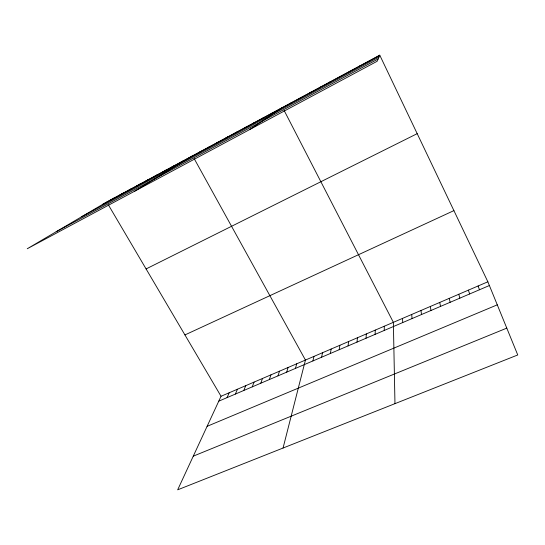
<?xml version="1.0" encoding="UTF-8"?>
<svg xmlns="http://www.w3.org/2000/svg" width="545" height="545" viewBox="0 0 545 545"><rect width="100%" height="100%" fill="white"/><g stroke="black" fill="none" stroke-linecap="round" stroke-linejoin="round"><path stroke-width="0.82" d="M384.239 330.461L384.286 326.223M375.096 334.364L375.28 330.093M366.022 338.241L366.329 333.928M357.009 342.097L357.445 337.743M348.064 345.918L348.623 341.524M339.181 349.713L339.869 345.285M330.359 353.48L331.169 349.018M321.604 357.22L322.531 352.717M312.912 360.94L313.961 356.396M283.059 448.031L305.445 360.054L194.143 158.561M295.451 368.4L296.732 363.788M286.684 372.146L288.08 367.5M277.977 375.866L279.49 371.186M269.339 379.558L270.967 374.844M260.755 383.224L262.499 378.475M252.24 386.868L254.086 382.086M243.778 390.479L245.741 385.662M235.379 394.069L237.45 389.225M379.756 55.174L377.14 61.278L27.25 248.745L106.684 201.997L379.756 55.174L487.864 281.792L517.75 354.965L177.67 489.826L221.038 396.263L487.864 281.792M227.04 397.632L229.213 392.754M369.394 60.979L369.687 60.59M359.244 66.436L359.7 65.959M349.175 71.851L349.788 71.286M339.188 77.22L339.957 76.573M329.282 82.547L330.202 81.818M319.452 87.827L320.528 87.023M309.703 93.072L310.923 92.187M300.029 98.27L301.399 97.31M290.43 103.427L291.943 102.392M249.78 129.519L282.569 107.433M271.465 113.626L273.256 112.44M262.091 118.667L264.025 117.407M252.791 123.667L254.856 122.332M243.56 128.627L245.761 127.223M234.404 133.552L236.734 132.074M225.317 138.437L227.776 136.89M216.297 143.28L218.886 141.673M207.352 148.09L210.063 146.414M198.469 152.866L201.309 151.122M134.724 191.166L192.617 155.795M180.647 162.451L183.726 160.577M171.702 167.254L174.904 165.319M162.832 172.022L166.15 170.026M154.031 176.757L157.464 174.7M145.29 181.458L148.839 179.332M136.618 186.118L140.283 183.938M128.014 190.743L131.788 188.502M110.996 199.892L114.988 197.535M119.478 195.335L123.361 193.032M102.589 204.409L379.627 55.481M81.464 216.842L378.945 57.068M56.162 231.734L378.114 59.003M146.087 268.937L417.197 133.654M184.932 334.93L453.91 210.615M218.763 401.175L489.39 285.526M207.1 426.326L497.278 304.832M193.277 456.158L506.789 328.124M108.36 204.845L221.038 396.263M284.068 110.349L393.367 322.333L394.968 403.654M478.101 285.982L479.471 289.763M468.407 290.138L469.627 293.973M458.781 294.266L459.851 298.149M449.23 298.367L450.15 302.291M439.747 302.434L440.524 306.406M430.339 306.474L430.972 310.486M420.992 310.48L421.483 314.54M411.713 314.458L412.068 318.566M402.51 318.409L402.728 322.558"/></g></svg>
